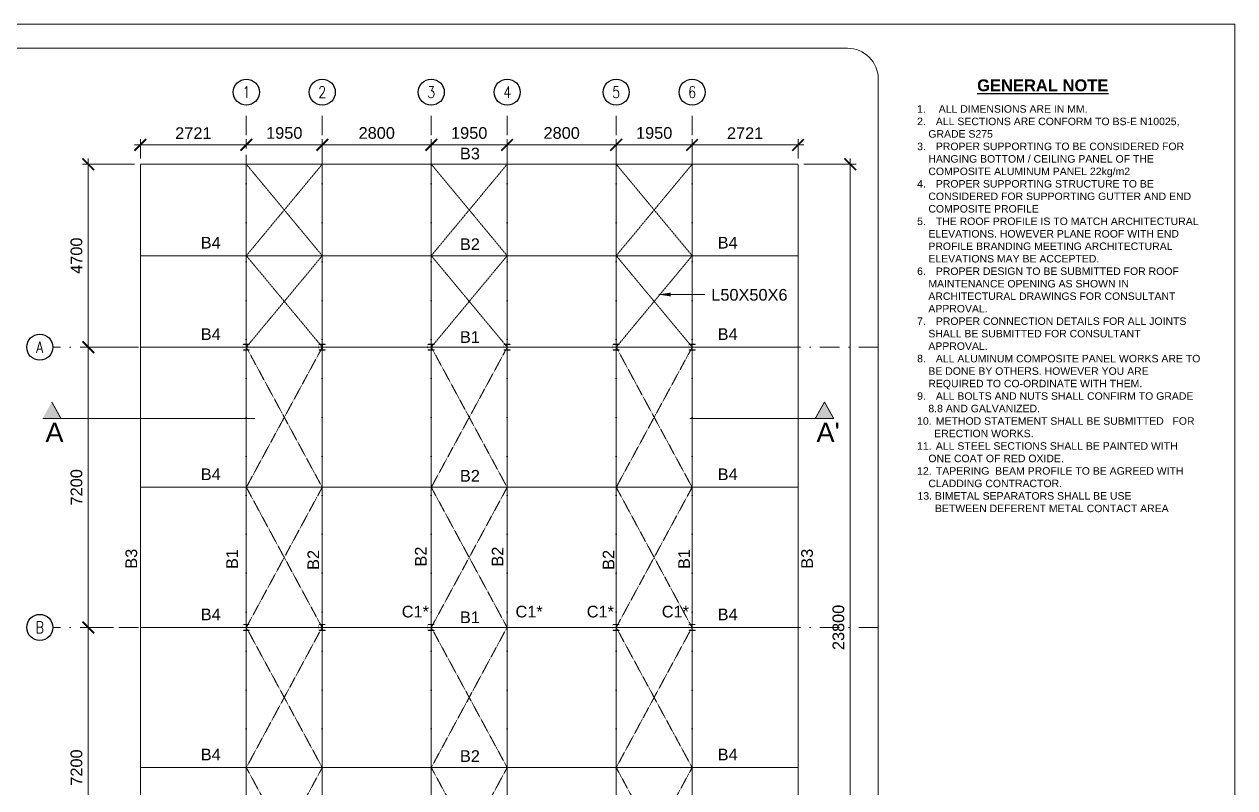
# Model space of a CAD drawing. Header units: millimetres. Extents: x -848390 to 452399, y -324112 to 148491.
# Drawn here: x -407309 to -376217, y -253050 to -233433 of the extents above; entities that cross this region are included whole.
import ezdxf
from ezdxf.enums import TextEntityAlignment as Align

# ---------------------------------------------------------------- set-up
doc = ezdxf.new("R2010")
doc.units = ezdxf.units.MM
doc.header["$PDSIZE"] = 200
for name, pattern in [('CENTER', [2, 1.25, -0.25, 0.25, -0.25]), ('DASHDOT', [1, 0.5, -0.25, 0, -0.25]), ('HIDDEN', [9.525, 6.35, -3.175])]:
    doc.linetypes.add(name, pattern=pattern)
doc.layers.get('0').update_dxf_attribs({"lineweight": 13})
doc.layers.get('DEFPOINTS').update_dxf_attribs({"lineweight": 13})
for name, color, linetype, lineweight in [('0AXIS', 8, 'DASHDOT', 13), ('Column', 15, 'Continuous', 9), ('I beam', 15, 'HIDDEN', 9)]:
    doc.layers.add(name, color=color, linetype=linetype, lineweight=lineweight)
for name, color, linetype in [('0DIM', 7, 'Continuous'), ('0PLAN', 4, 'Continuous'), ('DIM', 7, 'Continuous'), ('TEXT', 7, 'Continuous')]:
    doc.layers.add(name, color=color, linetype=linetype)
doc.styles.add('ARIAL', font='arial.ttf')
doc.styles.add('ROMANC', font='romanc', dxfattribs={"width": 0.8, "height": 0.38})
doc.styles.add('STYLE1', font='arial.ttf')
doc.dimstyles.new('1X150', dxfattribs={"dimscale": 150, "dimtxt": 2, "dimasz": 2, "dimexe": 1, "dimexo": 1, "dimgap": 1, "dimtad": 1, "dimdec": 0, "dimrnd": 1, "dimzin": 0, "dimdsep": 46, "dimtxsty": 'ARIAL', "dimblk": 'ARCHTICK', "dimcen": 2, "dimdle": 1, "dimclrd": 256, "dimclre": 256, "dimclrt": 7, "dimadec": 0, "dimazin": 0, "dimtfac": 1, "dimtdec": 0, "dimtofl": 0, "dimtmove": 0, "dimatfit": 3, "dimfxl": 0.18, "dimtolj": 1, "dimtzin": 0, "dimlwd": 9, "dimlwe": 9, "dimarcsym": 0})

# ---------------------------------------------------------------- blocks, each defined once
blk = doc.blocks.new('_ArchTick')
at = {"color": 0, "const_width": 0.15}
blk.add_lwpolyline([(-0.5, -0.5), (0.5, 0.5)], dxfattribs=at)
blk = doc.blocks.new('*D603')
at = {"layer": 'DEFPOINTS', "color": 0, "transparency": 16777216}
for p in [(-405663, -248930), (-404869, -248930), (-404869, -256130)]:
    blk.add_point(p, dxfattribs=at)
at = {"layer": 'DIM', "lineweight": 9, "transparency": 16777216}
for p, q in [((-405019, -248930), (-405813, -248930)), ((-405663, -256280), (-405663, -248780)), ((-405019, -256130), (-405813, -256130))]:
    blk.add_line(p, q, dxfattribs=at)
at = {"layer": 'DIM', "lineweight": 9, "transparency": 16777216, "xscale": 300, "yscale": 300, "zscale": 300}
for p, rotation in [((-405663, -248930), 90), ((-405663, -256130), 270)]:
    blk.add_blockref('_ArchTick', p, dxfattribs=dict(at, rotation=rotation))
at = {"layer": 'DIM', "color": 7, "transparency": 16777216, "insert": (-405966, -252530), "char_height": 300, "attachment_point": 5, "rotation": 90, "style": 'ARIAL'}
blk.add_mtext('\\A1;7200', dxfattribs=at)
blk = doc.blocks.new('*D604')
at = {"layer": 'DEFPOINTS', "color": 0, "transparency": 16777216}
for p in [(-405663, -241730), (-404407, -241730), (-404869, -248930)]:
    blk.add_point(p, dxfattribs=at)
at = {"layer": 'DIM', "lineweight": 9, "transparency": 16777216}
for p, q in [((-405663, -249080), (-405663, -241580)), ((-404557, -241730), (-405813, -241730)), ((-405019, -248930), (-405813, -248930))]:
    blk.add_line(p, q, dxfattribs=at)
at = {"layer": 'DIM', "lineweight": 9, "transparency": 16777216, "xscale": 300, "yscale": 300, "zscale": 300}
for p, rotation in [((-405663, -241730), 90), ((-405663, -248930), 270)]:
    blk.add_blockref('_ArchTick', p, dxfattribs=dict(at, rotation=rotation))
at = {"layer": 'DIM', "color": 7, "transparency": 16777216, "insert": (-405966, -245330), "char_height": 300, "attachment_point": 5, "rotation": 90, "style": 'ARIAL'}
blk.add_mtext('\\A1;7200', dxfattribs=at)
blk = doc.blocks.new('*D605')
at = {"layer": 'DEFPOINTS', "color": 0, "transparency": 16777216}
for p in [(-405663, -237030), (-404326, -237030), (-404407, -241730)]:
    blk.add_point(p, dxfattribs=at)
at = {"layer": 'DIM', "lineweight": 9, "transparency": 16777216}
for p, q in [((-405663, -241880), (-405663, -236880)), ((-404476, -237030), (-405813, -237030)), ((-404557, -241730), (-405813, -241730))]:
    blk.add_line(p, q, dxfattribs=at)
at = {"layer": 'DIM', "lineweight": 9, "transparency": 16777216, "xscale": 300, "yscale": 300, "zscale": 300}
for p, rotation in [((-405663, -237030), 90), ((-405663, -241730), 270)]:
    blk.add_blockref('_ArchTick', p, dxfattribs=dict(at, rotation=rotation))
at = {"layer": 'DIM', "color": 7, "transparency": 16777216, "insert": (-405966, -239380), "char_height": 300, "attachment_point": 5, "rotation": 90, "style": 'ARIAL'}
blk.add_mtext('\\A1;4700', dxfattribs=at)
blk = doc.blocks.new('*D607')
at = {"layer": 'DEFPOINTS', "color": 0, "transparency": 16777216}
for p in [(-404326, -236533), (-401605, -236780), (-404326, -237030)]:
    blk.add_point(p, dxfattribs=at)
at = {"layer": 'DIM', "lineweight": 9, "transparency": 16777216}
for p, q in [((-401455, -236533), (-404476, -236533)), ((-404326, -236880), (-404326, -236383)), ((-401605, -236630), (-401605, -236383))]:
    blk.add_line(p, q, dxfattribs=at)
at = {"layer": 'DIM', "lineweight": 9, "transparency": 16777216, "xscale": 300, "yscale": 300, "zscale": 300, "rotation": 180}
blk.add_blockref('_ArchTick', (-404326, -236533), dxfattribs=at)
at = {"layer": 'DIM', "lineweight": 9, "transparency": 16777216, "xscale": 300, "yscale": 300, "zscale": 300}
blk.add_blockref('_ArchTick', (-401605, -236533), dxfattribs=at)
at = {"layer": 'DIM', "color": 7, "transparency": 16777216, "insert": (-402965, -236232), "char_height": 300, "attachment_point": 5, "style": 'ARIAL'}
blk.add_mtext('\\A1;2721', dxfattribs=at)
blk = doc.blocks.new('UC152X152X30')
h = blk.add_hatch()
h.set_pattern_fill('ANSI31', color=8, scale=25, style=0)
h.set_pattern_definition([(45, (2942.5107, 84557.2612), (-2.20970869, 2.20970869), [])])
edge = h.paths.add_edge_path()
edge.add_line((76, 151), (76, 158))
edge.add_line((76, 158), (-76, 158))
edge.add_line((-76, 158), (-76, 151))
edge.add_line((-76, 151), (-11, 151))
edge.add_arc((-11, 143), 7.6, 0, 90, ccw=False)
edge.add_line((-3, 143), (-3, 14))
edge.add_arc((-11, 14), 7.6, -90, 0, ccw=False)
edge.add_line((-11, 7), (-76, 7))
edge.add_line((-76, 7), (-76, 0))
edge.add_line((-76, 0), (76, 0))
edge.add_line((76, 0), (76, 7))
edge.add_line((76, 7), (11, 7))
edge.add_arc((11, 14), 7.6, 180, 270, ccw=False)
edge.add_line((3, 14), (3, 143))
edge.add_arc((11, 143), 7.6, 90, 180, ccw=False)
edge.add_line((11, 151), (76, 151))
blk.add_line((-76, 0), (76, 0))
blk.add_lwpolyline([(76, 151), (76, 158), (-76, 158), (-76, 151), (-11, 151, -0.414214), (-3, 143), (-3, 14, -0.414214), (-11, 7), (-76, 7), (-76, 0), (76, 0), (76, 7), (11, 7, -0.414214), (3, 14), (3, 143, -0.414214), (11, 151)], format="xyb", close=True)
at = {"layer": 'DEFPOINTS'}
blk.add_line((-3, 79), (3, 79), dxfattribs=at)
at = {"layer": 'DEFPOINTS', "style": 'ARIAL'}
blk.add_text('UC152X152X30', height=15, rotation=90, dxfattribs=at).set_placement((-90, 79), align=Align.MIDDLE_CENTER)
blk = doc.blocks.new('*D568')
at = {"layer": 'DEFPOINTS', "color": 0, "transparency": 16777216}
for p in [(-399655, -236533), (-401605, -236780), (-399655, -237030)]:
    blk.add_point(p, dxfattribs=at)
at = {"layer": 'DIM', "lineweight": 9, "transparency": 16777216}
for p, q in [((-401755, -236533), (-399505, -236533)), ((-401605, -236630), (-401605, -236383)), ((-399655, -236880), (-399655, -236383))]:
    blk.add_line(p, q, dxfattribs=at)
at = {"layer": 'DIM', "lineweight": 9, "transparency": 16777216, "xscale": 300, "yscale": 300, "zscale": 300, "rotation": 180}
blk.add_blockref('_ArchTick', (-401605, -236533), dxfattribs=at)
at = {"layer": 'DIM', "lineweight": 9, "transparency": 16777216, "xscale": 300, "yscale": 300, "zscale": 300}
blk.add_blockref('_ArchTick', (-399655, -236533), dxfattribs=at)
at = {"layer": 'DIM', "color": 7, "transparency": 16777216, "insert": (-400630, -236229), "char_height": 300, "attachment_point": 5, "style": 'ARIAL'}
blk.add_mtext('\\A1;1950', dxfattribs=at)
blk = doc.blocks.new('*D569')
at = {"layer": 'DEFPOINTS', "color": 0, "transparency": 16777216}
for p in [(-396855, -236533), (-399655, -237030), (-396855, -237030)]:
    blk.add_point(p, dxfattribs=at)
at = {"layer": 'DIM', "lineweight": 9, "transparency": 16777216}
for p, q in [((-399805, -236533), (-396705, -236533)), ((-399655, -236880), (-399655, -236383)), ((-396855, -236880), (-396855, -236383))]:
    blk.add_line(p, q, dxfattribs=at)
at = {"layer": 'DIM', "lineweight": 9, "transparency": 16777216, "xscale": 300, "yscale": 300, "zscale": 300, "rotation": 180}
blk.add_blockref('_ArchTick', (-399655, -236533), dxfattribs=at)
at = {"layer": 'DIM', "lineweight": 9, "transparency": 16777216, "xscale": 300, "yscale": 300, "zscale": 300}
blk.add_blockref('_ArchTick', (-396855, -236533), dxfattribs=at)
at = {"layer": 'DIM', "color": 7, "transparency": 16777216, "insert": (-398255, -236229), "char_height": 300, "attachment_point": 5, "style": 'ARIAL'}
blk.add_mtext('\\A1;2800', dxfattribs=at)
blk = doc.blocks.new('*D570')
at = {"layer": 'DEFPOINTS', "color": 0, "transparency": 16777216}
for p in [(-394905, -236533), (-396855, -237030), (-394905, -237030)]:
    blk.add_point(p, dxfattribs=at)
at = {"layer": 'DIM', "lineweight": 9, "transparency": 16777216}
for p, q in [((-397005, -236533), (-394755, -236533)), ((-396855, -236880), (-396855, -236383)), ((-394905, -236880), (-394905, -236383))]:
    blk.add_line(p, q, dxfattribs=at)
at = {"layer": 'DIM', "lineweight": 9, "transparency": 16777216, "xscale": 300, "yscale": 300, "zscale": 300, "rotation": 180}
blk.add_blockref('_ArchTick', (-396855, -236533), dxfattribs=at)
at = {"layer": 'DIM', "lineweight": 9, "transparency": 16777216, "xscale": 300, "yscale": 300, "zscale": 300}
blk.add_blockref('_ArchTick', (-394905, -236533), dxfattribs=at)
at = {"layer": 'DIM', "color": 7, "transparency": 16777216, "insert": (-395880, -236229), "char_height": 300, "attachment_point": 5, "style": 'ARIAL'}
blk.add_mtext('\\A1;1950', dxfattribs=at)
blk = doc.blocks.new('*D571')
at = {"layer": 'DEFPOINTS', "color": 0, "transparency": 16777216}
for p in [(-392105, -236533), (-394905, -237030), (-392105, -237030)]:
    blk.add_point(p, dxfattribs=at)
at = {"layer": 'DIM', "lineweight": 9, "transparency": 16777216}
for p, q in [((-395055, -236533), (-391955, -236533)), ((-394905, -236880), (-394905, -236383)), ((-392105, -236880), (-392105, -236383))]:
    blk.add_line(p, q, dxfattribs=at)
at = {"layer": 'DIM', "lineweight": 9, "transparency": 16777216, "xscale": 300, "yscale": 300, "zscale": 300, "rotation": 180}
blk.add_blockref('_ArchTick', (-394905, -236533), dxfattribs=at)
at = {"layer": 'DIM', "lineweight": 9, "transparency": 16777216, "xscale": 300, "yscale": 300, "zscale": 300}
blk.add_blockref('_ArchTick', (-392105, -236533), dxfattribs=at)
at = {"layer": 'DIM', "color": 7, "transparency": 16777216, "insert": (-393505, -236229), "char_height": 300, "attachment_point": 5, "style": 'ARIAL'}
blk.add_mtext('\\A1;2800', dxfattribs=at)
blk = doc.blocks.new('*D572')
at = {"layer": 'DEFPOINTS', "color": 0, "transparency": 16777216}
for p in [(-390155, -236533), (-392105, -237030), (-390155, -237030)]:
    blk.add_point(p, dxfattribs=at)
at = {"layer": 'DIM', "lineweight": 9, "transparency": 16777216}
for p, q in [((-392255, -236533), (-390005, -236533)), ((-392105, -236880), (-392105, -236383)), ((-390155, -236880), (-390155, -236383))]:
    blk.add_line(p, q, dxfattribs=at)
at = {"layer": 'DIM', "lineweight": 9, "transparency": 16777216, "xscale": 300, "yscale": 300, "zscale": 300, "rotation": 180}
blk.add_blockref('_ArchTick', (-392105, -236533), dxfattribs=at)
at = {"layer": 'DIM', "lineweight": 9, "transparency": 16777216, "xscale": 300, "yscale": 300, "zscale": 300}
blk.add_blockref('_ArchTick', (-390155, -236533), dxfattribs=at)
at = {"layer": 'DIM', "color": 7, "transparency": 16777216, "insert": (-391130, -236229), "char_height": 300, "attachment_point": 5, "style": 'ARIAL'}
blk.add_mtext('\\A1;1950', dxfattribs=at)
blk = doc.blocks.new('*D573')
at = {"layer": 'DEFPOINTS', "color": 0, "transparency": 16777216}
for p in [(-387434, -236533), (-390155, -237030), (-387434, -237030)]:
    blk.add_point(p, dxfattribs=at)
at = {"layer": 'DIM', "lineweight": 9, "transparency": 16777216}
for p, q in [((-390305, -236533), (-387284, -236533)), ((-390155, -236880), (-390155, -236383)), ((-387434, -236880), (-387434, -236383))]:
    blk.add_line(p, q, dxfattribs=at)
at = {"layer": 'DIM', "lineweight": 9, "transparency": 16777216, "xscale": 300, "yscale": 300, "zscale": 300, "rotation": 180}
blk.add_blockref('_ArchTick', (-390155, -236533), dxfattribs=at)
at = {"layer": 'DIM', "lineweight": 9, "transparency": 16777216, "xscale": 300, "yscale": 300, "zscale": 300}
blk.add_blockref('_ArchTick', (-387434, -236533), dxfattribs=at)
at = {"layer": 'DIM', "color": 7, "transparency": 16777216, "insert": (-388794, -236232), "char_height": 300, "attachment_point": 5, "style": 'ARIAL'}
blk.add_mtext('\\A1;2721', dxfattribs=at)
blk = doc.blocks.new('*D574')
at = {"layer": 'DEFPOINTS', "color": 0, "transparency": 16777216}
for p in [(-387434, -237030), (-387434, -260830), (-386093, -260830)]:
    blk.add_point(p, dxfattribs=at)
at = {"layer": 'DIM', "lineweight": 9, "transparency": 16777216}
for p, q in [((-386093, -236880), (-386093, -260980)), ((-387284, -237030), (-385943, -237030)), ((-387284, -260830), (-385943, -260830))]:
    blk.add_line(p, q, dxfattribs=at)
at = {"layer": 'DIM', "lineweight": 9, "transparency": 16777216, "xscale": 300, "yscale": 300, "zscale": 300}
for p, rotation in [((-386093, -237030), 90), ((-386093, -260830), 270)]:
    blk.add_blockref('_ArchTick', p, dxfattribs=dict(at, rotation=rotation))
at = {"layer": 'DIM', "color": 7, "transparency": 16777216, "insert": (-386397, -248930), "char_height": 300, "attachment_point": 5, "rotation": 90, "style": 'ARIAL'}
blk.add_mtext('\\A1;23800', dxfattribs=at)

msp = doc.modelspace()

# ---------------------------------------------------------------- hatches: boundary and pattern name
at = {"layer": '0PLAN', "linetype": 'Continuous'}
for points in [[(-406839.25953, -243565.75528), (-406363.301, -243565.75528), (-406601.28027, -243138.49653)], [(-386755.241, -243138.49653), (-386993.22027, -243565.75528), (-386517.26174, -243565.75528)]]:
    msp.add_hatch(color=4, dxfattribs=at).paths.add_polyline_path(points)

# ---------------------------------------------------------------- linework, layer by layer
at = {"layer": '0AXIS', "ltscale": 1000}
for p, q in [((-401604.61874, -262289.05263), (-401604.61874, -235514.00826)), ((-399654.61874, -262289.05263), (-399654.61874, -235514.00826)), ((-396854.61874, -262289.05263), (-396854.61874, -235514.00826)), ((-394904.61874, -262289.05263), (-394904.61874, -235514.00826)), ((-392104.61874, -262289.05263), (-392104.61874, -235514.00826)), ((-390154.61874, -262289.05263), (-390154.61874, -235514.00826)), ((-385373.60994, -241730.38302), (-406573.61248, -241730.38302)), ((-385373.60994, -248930.38302), (-406573.61248, -248930.38302))]:
    msp.add_line(p, q, dxfattribs=at)
at = {"layer": '0DIM'}
for centre in [(-401604.61874, -235179.06093), (-399654.61874, -235179.06093), (-396854.61874, -235179.06093), (-394904.61874, -235179.06093), (-392104.61874, -235179.06093), (-390154.61874, -235179.06093), (-406908.55982, -241730.38302), (-406908.55982, -248930.38302)]:
    msp.add_circle(centre, 334.94734, dxfattribs=at)
at = {"layer": '0PLAN', "color": 4, "linetype": 'Continuous', "const_width": 25}
for points in [[(-406363.301, -243565.75528), (-406601.28027, -243138.49653)], [(-386993.22027, -243565.75528), (-386755.241, -243138.49653)], [(-386517.26174, -243565.75528), (-386755.241, -243138.49653)]]:
    msp.add_lwpolyline(points, dxfattribs=at)
at = {"layer": '0PLAN', "color": 4, "linetype": 'CENTER', "const_width": 25}
for points in [[(-401377.85715, -243565.75528), (-406839.25953, -243565.75528)], [(-390215.31967, -243565.75528), (-386517.26174, -243565.75528)]]:
    msp.add_lwpolyline(points, dxfattribs=at)
at = {"layer": 'DEFPOINTS', "ltscale": 100}
msp.add_lwpolyline([(-431605.37151, -233433.07567), (-376217.48392, -233433.07567), (-376217.48392, -272667.10962), (-431605.37151, -272667.10962)], close=True, dxfattribs=at)
msp.add_lwpolyline([(-385373.60994, -271257.77375), (-385373.60994, -234842.41154, 0.4142135624), (-386165.92883, -234050.09264), (-430273.39454, -234050.09264, 0.4142135624), (-431065.71343, -234842.41154), (-431065.71343, -271257.77375, 0.4142135624), (-430273.39454, -272050.09264), (-386165.92883, -272050.09264, 0.4142135624)], format="xyb", close=True, dxfattribs=at)
at = {"layer": 'I beam', "linetype": 'HIDDEN'}
for p, q in [((-401604.61874, -239380.38302), (-399654.61874, -237030.38302)), ((-401604.61874, -237030.38302), (-399654.61874, -239380.38302)), ((-396854.61874, -239380.38302), (-394904.61874, -237030.38302)), ((-396854.61874, -237030.38302), (-394904.61874, -239380.38302)), ((-392104.61874, -239380.38302), (-390154.61874, -237030.38302)), ((-392104.61874, -237030.38302), (-390154.61874, -239380.38302)), ((-399651.31874, -241730.38302), (-401604.61874, -239380.38302)), ((-399654.61874, -239380.38302), (-401604.61874, -241730.38302)), ((-394901.31874, -241730.38302), (-396854.61874, -239380.38302)), ((-394904.61874, -239380.38302), (-396854.61874, -241730.38302)), ((-390151.31874, -241730.38302), (-392104.61874, -239380.38302)), ((-390154.61874, -239380.38302), (-392104.61874, -241730.38302)), ((-401604.61874, -245330.38302), (-399651.31874, -241730.38302)), ((-401604.61874, -241730.38302), (-399654.61874, -245330.38302)), ((-396854.61874, -245330.38302), (-394901.31874, -241730.38302)), ((-396854.61874, -241730.38302), (-394904.61874, -245330.38302)), ((-392104.61874, -245330.38302), (-390151.31874, -241730.38302)), ((-392104.61874, -241730.38302), (-390154.61874, -245330.38302)), ((-399657.91874, -248930.38302), (-401604.61874, -245330.38302)), ((-399654.61874, -245330.38302), (-401604.61874, -248930.38302)), ((-394907.91874, -248930.38302), (-396854.61874, -245330.38302)), ((-394904.61874, -245330.38302), (-396854.61874, -248930.38302)), ((-390157.91874, -248930.38302), (-392104.61874, -245330.38302)), ((-390154.61874, -245330.38302), (-392104.61874, -248930.38302)), ((-401604.61874, -252530.38302), (-399657.91874, -248930.38302)), ((-401604.61874, -248930.38302), (-399654.61874, -252530.38302)), ((-396854.61874, -252530.38302), (-394907.91874, -248930.38302)), ((-396854.61874, -248930.38302), (-394904.61874, -252530.38302)), ((-392104.61874, -252530.38302), (-390157.91874, -248930.38302)), ((-392104.61874, -248930.38302), (-390154.61874, -252530.38302)), ((-399657.91874, -256130.38302), (-401604.61874, -252530.38302)), ((-399654.61874, -252530.38302), (-401604.61874, -256130.38302)), ((-394907.91874, -256130.38302), (-396854.61874, -252530.38302)), ((-394904.61874, -252530.38302), (-396854.61874, -256130.38302)), ((-390157.91874, -256130.38302), (-392104.61874, -252530.38302)), ((-390154.61874, -252530.38302), (-392104.61874, -256130.38302))]:
    msp.add_line(p, q, dxfattribs=at)
at = {"layer": 'I beam', "linetype": 'Continuous', "const_width": 25}
for points in [[(-404325.61874, -237030.38302), (-404325.61874, -260830.38302)], [(-404325.61874, -237030.38302), (-387433.61874, -237030.38302)], [(-401604.61874, -237030.38302), (-401604.61874, -260830.38302)], [(-399654.61874, -260830.38302), (-399654.61874, -237030.38302)], [(-396854.61874, -260830.38302), (-396854.61874, -237030.38302)], [(-394904.61874, -260830.38302), (-394904.61874, -237030.38302)], [(-392104.61874, -260830.38302), (-392104.61874, -237030.38302)], [(-390154.61874, -260830.38302), (-390154.61874, -237030.38302)], [(-387433.61874, -260830.38302), (-387433.61874, -237030.38302)], [(-404325.61874, -239380.38302), (-387433.61874, -239380.38302)], [(-404325.61874, -241730.38302), (-387433.61874, -241730.38302)], [(-404325.61874, -245330.38302), (-387433.61874, -245330.38302)], [(-404325.61874, -248930.38302), (-387433.61874, -248930.38302)], [(-404325.61874, -252530.38302), (-387433.61874, -252530.38302)]]:
    msp.add_lwpolyline(points, dxfattribs=at)

# ---------------------------------------------------------------- block references
at = {"layer": 'Column'}
for p in [(-401604.61874, -241809.13302), (-399654.61874, -241809.13302), (-396854.61874, -241809.13302), (-394904.61874, -241809.13302), (-392104.61874, -241809.13302), (-390154.61874, -241809.13302), (-401604.61874, -249009.13302), (-399654.61874, -249009.13302), (-396854.61874, -249009.13302), (-392104.61874, -249009.13302), (-390154.61874, -249009.13302)]:
    msp.add_blockref('UC152X152X30', p, dxfattribs=at)

# ---------------------------------------------------------------- texts
at = {"layer": '0DIM', "style": 'ROMANC', "width": 0.8}
for s, p in [('1', (-401604.61874, -235179.06093)), ('2', (-399654.61874, -235179.06093)), ('3', (-396854.61874, -235179.06093)), ('4', (-394904.61874, -235179.06093)), ('5', (-392104.61874, -235179.06093)), ('6', (-390154.61874, -235179.06093)), ('A', (-406908.55982, -241730.38302)), ('B', (-406908.55982, -248930.38302))]:
    msp.add_text(s, height=297, dxfattribs=at).set_placement(p, align=Align.MIDDLE_CENTER)
at = {"layer": 'TEXT', "style": 'ARIAL'}
for s, rotation, p in [('B3', 90, (-404409.07735, -247421.27881)), ('B1', 90, (-401821.34604, -247428.92699)), ('B2', 90, (-399733.95466, -247451.74436)), ('B2', 90.535927362, (-396970.56916, -247364.80913)), ('B2', 89.464072638, (-395005.14563, -247369.00455)), ('B2', 90, (-392151.02613, -247451.74436)), ('B1', 90, (-390212.7288, -247428.92699)), ('B3', 90, (-387054.25291, -247421.27881))]:
    msp.add_text(s, height=300, rotation=rotation, dxfattribs=at).set_placement(p)
at = {"layer": 'TEXT'}
for s, insert, char_height, width, attachment_point, style in [('\\pi1442,l911.25;{\\fArial|b1|i0|c178|p34;\\LGENERAL NOTE}', (-385187.65476, -234850.60038), 303.75, 7580.6864301, 1, 'STYLE1'), ('\\pi-288.56,l577.13;1.^I ALL DIMENSIONS ARE IN MM.\\P2.^IALL SECTIONS ARE CONFORM TO BS-E N10025, GRADE S275\\P3.^IPROPER SUPPORTING TO BE CONSIDERED FOR HANGING BOTTOM / CEILING PANEL OF THE COMPOSITE ALUMINUM PANEL 22kg/m2\\P4.^IPROPER SUPPORTING STRUCTURE TO BE CONSIDERED FOR SUPPORTING GUTTER AND END COMPOSITE PROFILE\\P5.^ITHE ROOF PROFILE IS TO MATCH ARCHITECTURAL ELEVATIONS. HOWEVER PLANE ROOF WITH END PROFILE BRANDING MEETING ARCHITECTURAL ELEVATIONS MAY BE ACCEPTED.\\P6.^IPROPER DESIGN TO BE SUBMITTED FOR ROOF MAINTENANCE OPENING AS SHOWN IN ARCHITECTURAL DRAWINGS FOR CONSULTANT APPROVAL.\\P7.^IPROPER CONNECTION DETAILS FOR ALL JOINTS SHALL BE SUBMITTED FOR CONSULTANT APPROVAL.\\P8.^IALL ALUMINUM COMPOSITE PANEL WORKS ARE TO BE DONE BY OTHERS. HOWEVER YOU ARE REQUIRED TO CO-ORDINATE WITH THEM.\\P9.^IALL BOLTS AND NUTS SHALL CONFIRM TO GRADE 8.8 AND GALVANIZED.\\P10.^IMETHOD STATEMENT SHALL BE SUBMITTED   FOR     ERECTION WORKS.\\P11.^IALL STEEL SECTIONS SHALL BE PAINTED WITH        ONE COAT OF RED OXIDE.\\P12.^ITAPERING  BEAM PROFILE TO BE AGREED WITH    CLADDING CONTRACTOR.\\P\\pi0,l0;    13. BIMETAL SEPARATORS SHALL BE USE \\P          BETWEEN DEFERENT METAL CONTACT AREA', (-384664.77376, -235513.73795), 192.375, 7580.6864301, 1, 'STYLE1'), ('B3', (-396117.55642, -236605.59844), 300, 3696.3830789, 1, 'ARIAL'), ('B4', (-402773.61202, -238895.88138), 300, 3696.3830789, 1, 'ARIAL'), ('B2', (-396117.55642, -238934.66913), 300, 3696.3830789, 1, 'ARIAL'), ('B4', (-388985.62546, -238895.88138), 300, 3696.3830789, 3, 'ARIAL'), ('L50X50X6', (-389662.37367, -240235.38321), 300, 3696.3830789, 1, 'ARIAL'), ('B4', (-402773.61202, -241245.88138), 300, 3696.3830789, 1, 'ARIAL'), ('B4', (-388985.62546, -241245.88138), 300, 3696.3830789, 3, 'ARIAL'), ('B1', (-396117.55642, -241319.47018), 300, 3696.3830789, 1, 'ARIAL'), ('A', (-406763.61069, -243669.39029), 500, 3696.3830789, 1, 'ARIAL'), ("A'", (-386961.38169, -243669.39029), 500, 3696.3830789, 1, 'ARIAL'), ('B4', (-402773.61202, -244845.88138), 300, 3696.3830789, 1, 'ARIAL'), ('B2', (-396117.55642, -244884.66913), 300, 3696.3830789, 1, 'ARIAL'), ('B4', (-388985.62546, -244845.88138), 300, 3696.3830789, 3, 'ARIAL'), ('C1*', (-397612.25201, -248373.67837), 300, 3696.3830789, 1, 'ARIAL'), ('C1*', (-394691.43395, -248373.67837), 300, 3696.3830789, 1, 'ARIAL'), ('C1*', (-392861.50159, -248373.67837), 300, 3696.3830789, 1, 'ARIAL'), ('C1*', (-390934.50664, -248373.67837), 300, 3696.3830789, 1, 'ARIAL'), ('B4', (-402773.61202, -248445.88138), 300, 3696.3830789, 1, 'ARIAL'), ('B1', (-396117.55642, -248519.47018), 300, 3696.3830789, 1, 'ARIAL'), ('B4', (-388985.62546, -248445.88138), 300, 3696.3830789, 3, 'ARIAL'), ('B4', (-402773.61202, -252045.88138), 300, 3696.3830789, 1, 'ARIAL'), ('B2', (-396117.55642, -252084.66913), 300, 3696.3830789, 1, 'ARIAL'), ('B4', (-388985.62546, -252045.88138), 300, 3696.3830789, 3, 'ARIAL')]:
    msp.add_mtext(s, dxfattribs=dict(at, insert=insert, char_height=char_height, width=width, attachment_point=attachment_point, style=style))

# ---------------------------------------------------------------- dimensions: what is measured, and where the dimension line sits
at = {"layer": 'DIM'}
for base, p1, p2, angle, picture, middle in [((-404325.61874, -236532.60358), (-401604.61874, -236779.62525), (-404325.61874, -237030.38302), 180, '*D607', (-402965.11874, -236231.98966)), ((-399654.61874, -236532.60358), (-401604.61874, -236779.62525), (-399654.61874, -237030.38302), 180, '*D568', (-400629.61874, -236229.43168)), ((-396854.61874, -236532.60358), (-399654.61874, -237030.38302), (-396854.61874, -237030.38302), 180, '*D569', (-398254.61874, -236229.43168)), ((-394904.61874, -236532.60358), (-396854.61874, -237030.38302), (-394904.61874, -237030.38302), 180, '*D570', (-395879.61874, -236229.43168)), ((-392104.61874, -236532.60358), (-394904.61874, -237030.38302), (-392104.61874, -237030.38302), 180, '*D571', (-393504.61874, -236229.43168)), ((-390154.61874, -236532.60358), (-392104.61874, -237030.38302), (-390154.61874, -237030.38302), 180, '*D572', (-391129.61874, -236229.43168)), ((-387433.61874, -236532.60358), (-390154.61874, -237030.38302), (-387433.61874, -237030.38302), 180, '*D573', (-388794.11874, -236231.98966)), ((-405662.89059, -237030.38302), (-404406.76376, -241730.38302), (-404325.61874, -237030.38302), 270, '*D605', (-405966.06248, -239380.38302)), ((-386093.35147, -260830.38302), (-387433.61874, -237030.38302), (-387433.61874, -260830.38302), 90, '*D574', (-386396.62568, -248930.38302)), ((-405662.89059, -241730.38302), (-404868.61654, -248930.38302), (-404406.76376, -241730.38302), 270, '*D604', (-405966.06248, -245330.38302))]:
    dim = msp.add_linear_dim(base=base, p1=p1, p2=p2, angle=angle, dimstyle='1X150', override={"dimtmove": 1}, dxfattribs=at)
    dim.commit()
    dim.dimension.update_dxf_attribs({"geometry": picture, "text_midpoint": middle})
at = {"layer": 'DIM', "color": 6}
dim = msp.add_aligned_dim(p1=(-404868.61654, -256130.38302), p2=(-404868.61654, -248930.38302), distance=794.27405, dimstyle='1X150', dxfattribs=at)
dim.commit()
dim.dimension.update_dxf_attribs({"geometry": '*D603', "text_midpoint": (-405966.06248, -252530.38302)})

# ---------------------------------------------------------------- leaders
at = {"layer": 'DIM'}
msp.add_leader([(-391008.67667, -240377.7382), (-389825.37915, -240377.7382)], dimstyle='1X150', override={"dimgap": 1, "dimtad": 0}, dxfattribs=at)

doc.saveas('drawing.dxf')
